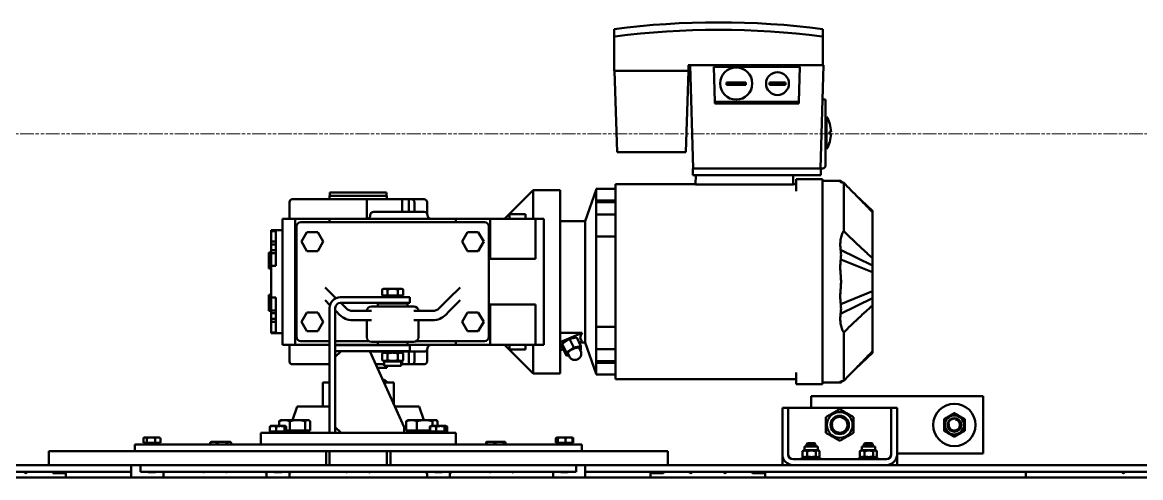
# Model space of a CAD drawing. Header units: metres. Extents: x -20317 to 2216, y -10281 to 3094.
# Drawn here: x -4273.2 to -4175.7, y -1287.7 to -1248 of the extents above; entities that cross this region are included whole.
import ezdxf

# ---------------------------------------------------------------- set-up
doc = ezdxf.new("R2010")
doc.units = ezdxf.units.M
doc.header["$MEASUREMENT"] = 0
doc.linetypes.add('AM_ISO09W050', pattern=[22.5, 12, -1.5, 3, -1.5, 3, -1.5])
doc.layers.get('0').update_dxf_attribs({"color": 30, "lineweight": 0})
doc.layers.add('SSN_PBC-AM_0', color=5, linetype='Continuous', lineweight=50)
doc.layers.add('SSN_PBC-AM_11', color=9, linetype='AM_ISO09W050', lineweight=18)

# ---------------------------------------------------------------- blocks, each defined once
blk = doc.blocks.new('PBC_3190_20-017-10022_D')
at = {"layer": 'SSN_PBC-AM_0'}
for p, q in [((1823.22, 885), (1823.22, 860)), ((2005.21, 885), (2005.21, 860)), ((1823.71, 860), (1823.21, 860)), ((1823.21, 855), (1823.21, 860)), ((1823.71, 860), (1823.72, 860)), ((1887.71, 860), (2004.71, 860)), ((1888.21, 855), (1888.21, 860)), ((1889.48, 860), (1892.15, 770)), ((1985.21, 858.5), (1910.21, 858.5)), ((1910.21, 858.5), (1911.11, 828.16)), ((1984.31, 828.16), (1985.21, 858.5)), ((2005.96, 860), (2003.29, 770)), ((2004.71, 860), (2004.86, 860)), ((2004.86, 860), (2005.96, 860)), ((1823.21, 855), (1823.71, 855)), ((1825.89, 784), (1823.41, 854.99)), ((1823.41, 854.99), (1888.21, 854.99)), ((1887.71, 855), (1823.71, 855)), ((1888.21, 854.99), (1885.73, 784)), ((1887.71, 855), (1888.21, 855)), ((1921.21, 845), (1921.21, 843)), ((1938.21, 845), (1921.21, 845)), ((1921.21, 843), (1938.21, 843)), ((1938.21, 843), (1938.21, 845)), ((1958.71, 845), (1958.71, 843)), ((1972.71, 845), (1958.71, 845)), ((1958.71, 843), (1972.71, 843)), ((1972.71, 843), (1972.71, 845)), ((2005.07, 830), (2007.46, 830)), ((2007.46, 771.66), (2007.46, 830)), ((1911.11, 828.16), (1984.31, 828.16)), ((1911.16, 826.5), (1911.11, 828.16)), ((1984.26, 826.5), (1911.16, 826.5)), ((1984.31, 828.16), (1984.26, 826.5)), ((2008.46, 815), (2007.46, 815)), ((2008.46, 787), (2008.46, 815)), ((2012.44, 802), (2011.04, 802)), ((2011.04, 800), (2012.44, 800)), ((1885.73, 784), (1825.89, 784)), ((2008.46, 787), (2007.46, 787)), ((2005.8, 770), (2007.46, 771.66)), ((1891.96, 770), (1892.15, 770)), ((1891.96, 770), (1891.96, 764)), ((2003.46, 764), (1891.96, 764)), ((2003.29, 770), (1892.15, 770)), ((1894.5, 764), (1894.22, 755.84)), ((1979.5, 764), (1979.5, 755.84)), ((2003.29, 770), (2003.46, 770)), ((2003.46, 770), (2003.46, 764)), ((2003.46, 770), (2005.8, 770)), ((1798, 724), (1807.5, 751.25)), ((1807.5, 741.79), (1807.5, 752)), ((1807.5, 752), (1824.5, 752)), ((1824.5, 755.76), (1824.5, 756.1)), ((1824.5, 756.1), (1894.22, 756.1)), ((1824.5, 750.1), (1824.5, 755.76)), ((1894.22, 755.84), (1979.5, 755.84)), ((1979.5, 756.1), (1982, 756.1)), ((1982, 760.5), (1982, 758.55)), ((1982, 760.5), (2004.9, 760.5)), ((1982, 758.55), (1982, 750.1)), ((2004.9, 758.55), (2004.9, 760.5)), ((2004.9, 759), (2021.03, 759)), ((2004.9, 750.1), (2004.9, 758.55)), ((2021.42, 757.86), (2020.74, 758.51)), ((2021.03, 759), (2022.47, 757.64)), ((2023.5, 757.06), (2023.5, 757.48)), ((2023.5, 748.94), (2023.5, 757.06)), ((1607.59, 743), (1542.5, 743)), ((1575, 746), (1625, 746)), ((1575, 743), (1575, 746)), ((1575.25, 749), (1624.75, 749)), ((1575.25, 746), (1575.25, 749)), ((1607.59, 743), (1638.37, 743)), ((1624.75, 746), (1624.75, 749)), ((1625, 743), (1625, 746)), ((1638.37, 732), (1638.37, 743)), ((1644.06, 743), (1638.37, 743)), ((1644.06, 743), (1646.7, 743)), ((1644.06, 743), (1644.06, 732)), ((1657.5, 743), (1646.7, 743)), ((1727.5, 726), (1752.5, 751)), ((1752.5, 751), (1752.5, 726)), ((1752.5, 751), (1766, 751)), ((1766, 751), (1776, 751)), ((1776, 751), (1776, 591)), ((1807.5, 741.79), (1807.5, 740.43)), ((1807.5, 741.79), (1824.5, 741.79)), ((1824.5, 735.8), (1824.5, 750.1)), ((2004.9, 735.8), (2004.9, 750.1)), ((2023.5, 734.85), (2023.5, 748.94)), ((2033.82, 746.89), (2048.5, 733)), ((1540, 740.5), (1540, 726)), ((1607.5, 726), (1607.5, 740.5)), ((1657.5, 732), (1613.5, 732)), ((1648.98, 740.5), (1648.98, 732)), ((1660, 740.5), (1660, 730.66)), ((1807.5, 740.43), (1807.5, 729.82)), ((1807.5, 740.43), (1824.5, 740.43)), ((1824.5, 720.3), (1824.5, 735.8)), ((2004.9, 720.3), (2004.9, 735.8)), ((2023.5, 720.28), (2023.5, 734.85)), ((2048.5, 731.94), (2047.12, 733.26)), ((2048.5, 733), (2048.5, 732.67)), ((2048.5, 732.67), (2048.5, 731.94)), ((2048.5, 731.84), (2048.5, 731.94)), ((2048.5, 731.3), (2048.5, 731.84)), ((1542.5, 726), (1534, 726)), ((1534, 616), (1534, 726)), ((1545, 726), (1542.5, 726)), ((1575, 726), (1545, 726)), ((1545, 616), (1545, 726)), ((1710, 723), (1550, 723)), ((1577.5, 726), (1575, 726)), ((1575, 723), (1575, 726)), ((1682.5, 726), (1577.5, 726)), ((1685, 726), (1682.5, 726)), ((1715, 726), (1685, 726)), ((1685, 723), (1685, 726)), ((1715, 691), (1715, 726)), ((1715, 726), (1754.59, 726)), ((1746, 730), (1732, 730)), ((1732, 726), (1732, 730)), ((1746, 726), (1746, 730)), ((1754.59, 726), (1762, 726)), ((1754.59, 726), (1754.59, 691)), ((1762, 616), (1762, 726)), ((1776, 724), (1798, 724)), ((1798, 724), (1798, 618)), ((1807.5, 729.82), (1807.5, 710.36)), ((1807.5, 729.82), (1824.5, 729.82)), ((2048.5, 725.43), (2048.5, 731.3)), ((2048.5, 708.79), (2048.5, 725.43)), ((1524, 715.21), (1524, 716)), ((1534, 716), (1524, 716)), ((1524, 709.66), (1524, 715.21)), ((1524, 715.21), (1528, 715.21)), ((1528, 709.5), (1528, 715.21)), ((1546, 719), (1546, 623)), ((1550.55, 706), (1555.28, 714.18)), ((1555.28, 714.18), (1564.72, 714.18)), ((1564.72, 714.18), (1569.45, 706)), ((1690.55, 706), (1695.28, 714.18)), ((1695.28, 714.18), (1704.72, 714.18)), ((1704.72, 714.18), (1709.45, 706)), ((1714, 623), (1714, 719)), ((1824.5, 621.7), (1824.5, 720.3)), ((2004.9, 621.7), (2004.9, 720.3)), ((2023.5, 715.24), (2023.5, 720.28)), ((1524, 706.02), (1524, 709.66)), ((1528, 706.02), (1524, 706.02)), ((1524, 706.02), (1524, 703.51)), ((1528, 703.51), (1524, 703.51)), ((1524, 703.51), (1524, 698.49)), ((1528, 709.5), (1528, 684.83)), ((1555.28, 697.82), (1550.55, 706)), ((1569.45, 706), (1564.72, 697.82)), ((1695.28, 697.82), (1690.55, 706)), ((1709.45, 706), (1704.72, 697.82)), ((1807.5, 631.64), (1807.5, 710.36)), ((1807.5, 710.36), (1824.5, 710.36)), ((2048.5, 696.18), (2048.5, 708.79)), ((1522, 696.5), (1522, 682.5)), ((1522, 696.5), (1524, 696.5)), ((1528, 698.49), (1524, 698.49)), ((1524, 698.49), (1524, 695.98)), ((1524, 692.34), (1524, 695.98)), ((1528, 695.98), (1524, 695.98)), ((1564.72, 697.82), (1555.28, 697.82)), ((1704.72, 697.82), (1695.28, 697.82)), ((2020.8, 698.86), (2048.5, 685.2)), ((2048.5, 691.77), (2048.5, 696.18)), ((1524, 684.83), (1524, 692.34)), ((1524, 684.83), (1524, 657.17)), ((1528, 684.83), (1524, 684.83)), ((1746, 691), (1715, 691)), ((1746, 691), (1754.59, 691)), ((2020.9, 690.49), (2048.5, 679.34)), ((2048.5, 685.2), (2048.5, 691.77)), ((2048.5, 685.2), (2048.5, 679.34)), ((1522, 682.5), (1524, 682.5)), ((2048.5, 673.94), (2048.5, 679.34)), ((2048.5, 673.94), (2048.5, 668.06)), ((1571.08, 666.11), (1580.5, 656.69)), ((1622, 664.9), (1620.76, 664.19)), ((1620.76, 659.1), (1620.76, 664.19)), ((1623.07, 664.9), (1622, 664.9)), ((1630, 664.9), (1623.07, 664.9)), ((1625.38, 659.1), (1625.38, 664.19)), ((1636.93, 664.9), (1630, 664.9)), ((1634.62, 659.1), (1634.62, 664.19)), ((1638, 664.9), (1636.93, 664.9)), ((1638, 664.9), (1639.24, 664.19)), ((1639.24, 659.1), (1639.24, 664.19)), ((1679.09, 656.28), (1688.92, 666.11)), ((2048.5, 662.66), (2048.5, 668.06)), ((1522, 659.5), (1522, 645.5)), ((1522, 659.5), (1524, 659.5)), ((1524, 649.66), (1524, 657.17)), ((1524, 657.17), (1528, 657.17)), ((1528, 657.17), (1528, 632.5)), ((1575.31, 650.57), (1571.08, 654.79)), ((1640, 657.5), (1584.3, 657.5)), ((1625.38, 659.1), (1620.76, 659.1)), ((1622, 658.5), (1638, 658.5)), ((1622, 657.5), (1622, 658.5)), ((1622.68, 659.1), (1622.68, 658.5)), ((1634.62, 659.1), (1625.38, 659.1)), ((1639.24, 659.1), (1634.62, 659.1)), ((1637.32, 659.1), (1637.32, 658.5)), ((1638, 657.5), (1638, 658.5)), ((1640, 657.5), (1645, 657.5)), ((1645, 652.5), (1645, 657.5)), ((1670.66, 647.84), (1679.09, 656.28)), ((1688.92, 654.79), (1679.09, 644.96)), ((2020.8, 643.14), (2048.5, 656.8)), ((2020.9, 651.51), (2048.5, 662.66)), ((2048.5, 662.66), (2048.5, 656.8)), ((2048.5, 650.23), (2048.5, 656.8)), ((1522, 645.5), (1524, 645.5)), ((1524, 646.02), (1524, 649.66)), ((1528, 646.02), (1524, 646.02)), ((1524, 646.02), (1524, 643.51)), ((1550.55, 636), (1555.28, 644.18)), ((1555.28, 644.18), (1564.72, 644.18)), ((1564.72, 644.18), (1569.45, 636)), ((1575, 648.2), (1575, 539)), ((1580, 539), (1580, 648.2)), ((1580.91, 644.96), (1580, 645.87)), ((1583.69, 642.19), (1580.91, 644.96)), ((1640, 652.5), (1584.3, 652.5)), ((1584.69, 652.5), (1589.34, 647.84)), ((1595, 645.5), (1611.57, 645.5)), ((1611.5, 649.5), (1648.5, 649.5)), ((1643, 652), (1617, 652)), ((1617, 652), (1617, 649.5)), ((1625, 652.5), (1625, 652)), ((1625.9, 652.5), (1625.9, 652)), ((1634.1, 652), (1634.1, 652.5)), ((1635, 652.5), (1635, 652)), ((1645, 652.5), (1640, 652.5)), ((1643, 652), (1643, 649.5)), ((1648.43, 645.5), (1665, 645.5)), ((1679.09, 644.96), (1676.31, 642.19)), ((1690.55, 636), (1695.28, 644.18)), ((1695.28, 644.18), (1704.72, 644.18)), ((1704.72, 644.18), (1709.45, 636)), ((1715, 651), (1746, 651)), ((1715, 616), (1715, 651)), ((1754.59, 651), (1746, 651)), ((1754.59, 651), (1754.59, 616)), ((2048.5, 645.82), (2048.5, 650.23)), ((2048.5, 633.21), (2048.5, 645.82)), ((1528, 643.51), (1524, 643.51)), ((1524, 643.51), (1524, 638.49)), ((1528, 638.49), (1524, 638.49)), ((1524, 638.49), (1524, 635.98)), ((1524, 632.34), (1524, 635.98)), ((1528, 635.98), (1524, 635.98)), ((1555.28, 627.82), (1550.55, 636)), ((1569.45, 636), (1564.72, 627.82)), ((1611.57, 637.5), (1595, 637.5)), ((1607.5, 637.5), (1607.5, 622.5)), ((1665, 637.5), (1648.43, 637.5)), ((1652.5, 637.5), (1652.5, 622.5)), ((1695.28, 627.82), (1690.55, 636)), ((1709.45, 636), (1704.72, 627.82)), ((1524, 626.79), (1524, 632.34)), ((1524, 626), (1524, 626.79)), ((1528, 626.79), (1524, 626.79)), ((1534, 626), (1524, 626)), ((1528, 626.79), (1528, 632.5)), ((1564.72, 627.82), (1555.28, 627.82)), ((1704.72, 627.82), (1695.28, 627.82)), ((1795.39, 626.33), (1776, 626.33)), ((1795.39, 626.33), (1776, 618.18)), ((1807.5, 631.64), (1807.5, 612.18)), ((1807.5, 631.64), (1824.5, 631.64)), ((2023.5, 621.72), (2023.5, 626.76)), ((2048.5, 616.57), (2048.5, 633.21)), ((1534, 616), (1542.5, 616)), ((1540, 601.5), (1540, 616)), ((1542.5, 616), (1545, 616)), ((1545, 616), (1575, 616)), ((1550, 619), (1575, 619)), ((1580, 619), (1609.56, 619)), ((1580, 616), (1617, 616)), ((1580, 615.5), (1580, 610.5)), ((1640, 615.5), (1580, 615.5)), ((1607.5, 615.5), (1607.5, 616)), ((1648.5, 618.5), (1611.5, 618.5)), ((1617, 618.5), (1617, 616)), ((1617, 616), (1643, 616)), ((1625, 616), (1625, 615.5)), ((1625.9, 616), (1625.9, 615.5)), ((1634.1, 615.5), (1634.1, 616)), ((1635, 616), (1635, 615.5)), ((1640, 615.5), (1645, 615.5)), ((1643, 618.5), (1643, 616)), ((1643, 616), (1682.5, 616)), ((1645, 610.5), (1645, 615.5)), ((1650.44, 619), (1710, 619)), ((1682.5, 616), (1685, 616)), ((1685, 616), (1685, 619)), ((1685, 616), (1715, 616)), ((1754.59, 616), (1715, 616)), ((1727.5, 616), (1752.5, 591)), ((1732, 612), (1732, 616)), ((1746, 612), (1746, 616)), ((1752.5, 616), (1752.5, 591)), ((1762, 616), (1754.59, 616)), ((1784.19, 621.18), (1777.82, 616.95)), ((1777.82, 616.95), (1777.82, 613.86)), ((1781.54, 609.38), (1777.82, 616.95)), ((1790.57, 622.31), (1784.19, 621.18)), ((1787.92, 613.61), (1784.19, 621.18)), ((1794.29, 614.74), (1787.92, 613.61)), ((1794.29, 614.74), (1790.57, 622.31)), ((1795.39, 619.25), (1792.64, 618.09)), ((1792.68, 618), (1798, 618)), ((1794.29, 611.64), (1794.29, 614.74)), ((1798, 618), (1807.5, 590.75)), ((1824.5, 606.2), (1824.5, 621.7)), ((2004.9, 606.2), (2004.9, 621.7)), ((2023.5, 607.15), (2023.5, 621.72)), ((2048.5, 610.7), (2048.5, 616.57)), ((1580, 610.5), (1640, 610.5)), ((1580, 605.5), (1585, 610.5)), ((1610, 610.5), (1640, 544)), ((1613.5, 610), (1622, 610)), ((1622.68, 609.5), (1620.76, 608.39)), ((1620.76, 608.39), (1620.76, 602.57)), ((1622, 610.5), (1622, 609.5)), ((1638, 609.5), (1622, 609.5)), ((1625.38, 608.39), (1625.38, 602.57)), ((1634.62, 608.39), (1634.62, 602.57)), ((1637.32, 609.5), (1639.24, 608.39)), ((1638, 610.5), (1638, 609.5)), ((1638, 610), (1657.5, 610)), ((1638.37, 608.89), (1638.37, 610)), ((1639.24, 608.39), (1639.24, 602.57)), ((1645, 610.5), (1640, 610.5)), ((1644.06, 610), (1644.06, 599)), ((1648.98, 610), (1648.98, 601.5)), ((1660, 601.5), (1660, 611.34)), ((1732, 612), (1746, 612)), ((1778.63, 612.21), (1776, 611.1)), ((1781.54, 606.29), (1777.82, 613.86)), ((1787.92, 613.61), (1781.54, 609.38)), ((1781.54, 609.38), (1781.54, 606.29)), ((1781.54, 606.29), (1783.68, 606.67)), ((1782.98, 608.09), (1784.22, 605.56)), ((1792.85, 612.94), (1794.09, 610.42)), ((1793.69, 611.24), (1794.29, 611.64)), ((1807.5, 612.18), (1807.5, 601.57)), ((1824.5, 612.18), (1807.5, 612.18)), ((1824.5, 591.9), (1824.5, 606.2)), ((2004.9, 591.9), (2004.9, 606.2)), ((2023.5, 593.06), (2023.5, 607.15)), ((2048.5, 609), (2033.82, 595.11)), ((2048.5, 610.06), (2047.12, 608.74)), ((2048.5, 610.16), (2048.5, 610.7)), ((2048.5, 610.06), (2048.5, 610.16)), ((2048.5, 610.06), (2048.5, 609.33)), ((2048.5, 609.33), (2048.5, 609)), ((1542.5, 599), (1575, 599)), ((1622.68, 599), (1615.19, 599)), ((1616.54, 596), (1625, 596)), ((1617.5, 593.88), (1617.5, 596)), ((1622.68, 601.46), (1620.76, 602.57)), ((1637.32, 601.46), (1622.68, 601.46)), ((1622.68, 601.46), (1622.68, 597.6)), ((1637.32, 597.6), (1622.68, 597.6)), ((1625, 596), (1625, 597.6)), ((1637.32, 601.46), (1639.24, 602.57)), ((1637.32, 601.46), (1637.32, 597.6)), ((1638.37, 599), (1637.32, 599)), ((1638.37, 599), (1638.37, 602.07)), ((1638.37, 599), (1644.06, 599)), ((1646.7, 599), (1644.06, 599)), ((1646.7, 599), (1657.5, 599)), ((1807.5, 601.57), (1807.5, 600.21)), ((1807.5, 601.57), (1824.5, 601.57)), ((1807.5, 590), (1807.5, 600.21)), ((1807.5, 600.21), (1824.5, 600.21)), ((1621.28, 585.5), (1623, 585.5)), ((1623, 585.5), (1625, 583.5)), ((1752.5, 591), (1766, 591)), ((1766, 591), (1776, 591)), ((1807.5, 590), (1824.5, 590)), ((1824.5, 586.24), (1824.5, 591.9)), ((1824.5, 585.9), (1824.5, 586.24)), ((1824.5, 585.9), (1982, 585.9)), ((1982, 591.9), (1982, 583.45)), ((2004.9, 583.45), (2004.9, 591.9)), ((2023.5, 584.94), (2023.5, 593.06)), ((1569, 583), (1575, 583)), ((1569, 583), (1569, 575.6)), ((1569, 572.43), (1569, 575.57)), ((1569, 575.57), (1569, 575.57)), ((1625, 583.5), (1622.18, 583.5)), ((1622.41, 583), (1631, 583)), ((1625, 583), (1625, 583.5)), ((1631, 583), (1631, 563.95)), ((1982, 583.45), (1982, 581.5)), ((1982, 581.5), (2004.9, 581.5)), ((2004.9, 581.5), (2004.9, 583.45)), ((2004.9, 583), (2021.03, 583)), ((2021.42, 584.14), (2020.74, 583.49)), ((2022.47, 584.36), (2021.03, 583)), ((2023.5, 584.52), (2023.5, 584.94)), ((1569, 572.43), (1569, 572.43)), ((1569, 572.4), (1569, 562)), ((1995, 561), (1995, 571)), ((1995, 571), (2145, 571)), ((2145, 571), (2145, 521)), ((1546.86, 562), (1542.65, 550.3)), ((1575, 562), (1546.86, 562)), ((1653.14, 562), (1631.88, 562)), ((1653.14, 562), (1657.35, 550.3)), ((1970, 538.5), (1970, 561)), ((1975, 561), (1970, 561)), ((1975, 561), (1975, 538.5)), ((1975, 561), (2065, 561)), ((2070, 561), (2065, 561)), ((2065, 538.5), (2065, 561)), ((2070, 561), (2070, 538.5)), ((1530.95, 545.1), (1530.95, 549.23)), ((1532.5, 550.3), (1531.88, 549.94)), ((1535.58, 550.3), (1532.5, 550.3)), ((1546.99, 550.3), (1535.58, 550.3)), ((1540.22, 541.1), (1540.22, 549.23)), ((1555.91, 550.3), (1546.99, 550.3)), ((1553.77, 541.1), (1553.77, 549.23)), ((1556.5, 550.3), (1555.91, 550.3)), ((1556.5, 550.3), (1557.12, 549.94)), ((1558.05, 541.1), (1558.05, 549.23)), ((1641.94, 541.1), (1641.94, 549.23)), ((1643.5, 550.3), (1642.87, 549.94)), ((1646.56, 550.3), (1643.5, 550.3)), ((1657.97, 550.3), (1646.56, 550.3)), ((1651.19, 541.1), (1651.19, 549.23)), ((1666.9, 550.3), (1657.97, 550.3)), ((1664.75, 545.1), (1664.75, 549.23)), ((1667.5, 550.3), (1666.9, 550.3)), ((1667.5, 550.3), (1668.13, 549.94)), ((1668.2, 550.3), (1667.5, 550.3)), ((1668.2, 550.3), (1668.32, 550.23)), ((1669.06, 545.1), (1669.06, 549.23)), ((1515, 539), (1517.5, 539)), ((1515, 539), (1515, 529)), ((1682.5, 539), (1517.5, 539)), ((1522.88, 540.4), (1522.88, 544.52)), ((1528.51, 540.4), (1522.88, 540.4)), ((1523.5, 545.1), (1523.37, 545.02)), ((1525.7, 545.1), (1523.5, 545.1)), ((1523.5, 539.8), (1536.5, 539.8)), ((1523.5, 539), (1523.5, 539.8)), ((1524.18, 540.4), (1524.18, 539.8)), ((1532.07, 545.1), (1525.7, 545.1)), ((1528.51, 540.4), (1528.51, 544.52)), ((1535.62, 540.4), (1528.51, 540.4)), ((1536.37, 545.1), (1532.07, 545.1)), ((1535.62, 540.4), (1535.62, 544.52)), ((1537.12, 540.4), (1535.62, 540.4)), ((1535.82, 540.4), (1535.82, 539.8)), ((1535.82, 540.3), (1556.5, 540.3)), ((1536.5, 545.1), (1536.37, 545.1)), ((1536.5, 545.1), (1536.63, 545.02)), ((1536.5, 539), (1536.5, 539.8)), ((1537.12, 540.4), (1537.12, 544.52)), ((1540.22, 541.1), (1537.12, 541.1)), ((1553.77, 541.1), (1540.22, 541.1)), ((1558.05, 541.1), (1553.77, 541.1)), ((1555.74, 541.1), (1555.74, 540.3)), ((1556.5, 539), (1556.5, 540.3)), ((1585, 539), (1580, 544)), ((1640, 544), (1640, 539)), ((1651.19, 541.1), (1641.94, 541.1)), ((1643.5, 540.3), (1664.18, 540.3)), ((1643.5, 539), (1643.5, 540.3)), ((1644.26, 541.1), (1644.26, 540.3)), ((1662.49, 541.1), (1651.19, 541.1)), ((1662.49, 540.4), (1662.49, 544.52)), ((1662.75, 540.4), (1662.49, 540.4)), ((1663.27, 544.97), (1662.54, 544.55)), ((1662.75, 540.4), (1662.75, 544.52)), ((1668.07, 540.4), (1662.75, 540.4)), ((1663.5, 545.1), (1663.27, 544.97)), ((1665.41, 545.1), (1663.5, 545.1)), ((1663.5, 539.8), (1676.5, 539.8)), ((1663.5, 539), (1663.5, 539.8)), ((1664.18, 540.4), (1664.18, 539.8)), ((1671.7, 545.1), (1665.41, 545.1)), ((1668.07, 540.4), (1668.07, 544.52)), ((1675.32, 540.4), (1668.07, 540.4)), ((1676.28, 545.1), (1671.7, 545.1)), ((1675.32, 540.4), (1675.32, 544.52)), ((1677.25, 540.4), (1675.32, 540.4)), ((1675.82, 540.4), (1675.82, 539.8)), ((1676.5, 545.1), (1676.28, 545.1)), ((1676.5, 545.1), (1676.73, 544.97)), ((1676.5, 539), (1676.5, 539.8)), ((1676.73, 544.97), (1677.46, 544.55)), ((1677.25, 540.4), (1677.25, 544.52)), ((1677.51, 540.4), (1677.25, 540.4)), ((1677.51, 540.4), (1677.51, 544.52)), ((1682.5, 539), (1685, 539)), ((1685, 529), (1685, 539)), ((1970, 538.5), (1970, 520.3)), ((1975, 538.5), (1975, 520.3)), ((2065, 538.5), (2065, 520.3)), ((2070, 520.3), (2070, 538.5)), ((1405, 529), (1405, 523)), ((1405, 529), (1410, 529)), ((1790, 529), (1410, 529)), ((1412.56, 530.4), (1412.56, 534.52)), ((1415.45, 530.4), (1412.56, 530.4)), ((1413.5, 535.1), (1412.96, 534.79)), ((1414, 535.1), (1413.5, 535.1)), ((1413.5, 529.8), (1426.5, 529.8)), ((1413.5, 529), (1413.5, 529.8)), ((1419.17, 535.1), (1414, 535.1)), ((1414.18, 530.4), (1414.18, 529.8)), ((1415.45, 530.4), (1415.45, 534.52)), ((1422.89, 530.4), (1415.45, 530.4)), ((1425.17, 535.1), (1419.17, 535.1)), ((1422.89, 530.4), (1422.89, 534.52)), ((1427.44, 530.4), (1422.89, 530.4)), ((1426.5, 535.1), (1425.17, 535.1)), ((1425.82, 530.4), (1425.82, 529.8)), ((1426.5, 535.1), (1427.04, 534.79)), ((1426.5, 529), (1426.5, 529.8)), ((1427.44, 530.4), (1427.44, 534.52)), ((1470.87, 529), (1470.87, 530.69)), ((1472, 531.4), (1471.42, 531.07)), ((1473.77, 531.4), (1472, 531.4)), ((1481.23, 531.4), (1473.77, 531.4)), ((1476.67, 529), (1476.67, 530.69)), ((1487.46, 531.4), (1481.23, 531.4)), ((1485.8, 529), (1485.8, 530.69)), ((1488, 531.4), (1487.46, 531.4)), ((1488, 531.4), (1488.58, 531.07)), ((1489.13, 529), (1489.13, 530.69)), ((1682.5, 529), (1517.5, 529)), ((1711.55, 529), (1711.55, 530.69)), ((1712, 531.4), (1711.95, 531.37)), ((1715.28, 531.4), (1712, 531.4)), ((1723.23, 531.4), (1715.28, 531.4)), ((1719.01, 529), (1719.01, 530.69)), ((1727.95, 531.4), (1723.23, 531.4)), ((1727.46, 529), (1727.46, 530.69)), ((1728, 531.4), (1727.95, 531.4)), ((1728, 531.4), (1728.05, 531.37)), ((1728.45, 529), (1728.45, 530.69)), ((1773.46, 535.08), (1772.49, 534.52)), ((1772.49, 530.4), (1772.49, 534.52)), ((1773.11, 530.4), (1772.49, 530.4)), ((1773.11, 530.4), (1773.11, 534.52)), ((1773.97, 530.4), (1773.11, 530.4)), ((1773.5, 535.1), (1773.46, 535.08)), ((1773.54, 535.1), (1773.5, 535.1)), ((1773.5, 529.8), (1786.5, 529.8)), ((1773.5, 529), (1773.5, 529.8)), ((1777.42, 535.1), (1773.54, 535.1)), ((1773.97, 530.4), (1773.97, 534.52)), ((1780.86, 530.4), (1773.97, 530.4)), ((1774.18, 530.4), (1774.18, 529.8)), ((1783.88, 535.1), (1777.42, 535.1)), ((1780.86, 530.4), (1780.86, 534.52)), ((1786.89, 530.4), (1780.86, 530.4)), ((1786.5, 535.1), (1783.88, 535.1)), ((1785.82, 530.4), (1785.82, 529.8)), ((1786.5, 535.1), (1786.54, 535.08)), ((1786.5, 529), (1786.5, 529.8)), ((1786.54, 535.08), (1787.51, 534.52)), ((1786.89, 530.4), (1786.89, 534.52)), ((1787.51, 530.4), (1786.89, 530.4)), ((1787.51, 530.4), (1787.51, 534.52)), ((1790, 529), (1795, 529)), ((1795, 523), (1795, 529)), ((1989.18, 527.1), (2000.82, 527.1)), ((1989.18, 524.04), (1989.18, 527.1)), ((1991.77, 530), (1991, 529.23)), ((1999, 529.23), (1991, 529.23)), ((1991, 527.1), (1991, 529.23)), ((1991.74, 529.98), (1991.74, 527.1)), ((1991.77, 530), (1998.23, 530)), ((1998.23, 530), (1999, 529.23)), ((1998.26, 527.1), (1998.26, 529.98)), ((1999, 527.1), (1999, 529.23)), ((2000.82, 524.04), (2000.82, 527.1)), ((2039.18, 527.1), (2050.82, 527.1)), ((2039.18, 524.04), (2039.18, 527.1)), ((2041.77, 530), (2041, 529.23)), ((2049, 529.23), (2041, 529.23)), ((2041, 527.1), (2041, 529.23)), ((2041.74, 529.98), (2041.74, 527.1)), ((2041.77, 530), (2048.23, 530)), ((2048.23, 530), (2049, 529.23)), ((2048.26, 527.1), (2048.26, 529.98)), ((2049, 527.1), (2049, 529.23)), ((2050.82, 524.04), (2050.82, 527.1)), ((1330, 523), (1335, 523)), ((1330, 523), (1330, 511)), ((1562, 523), (1335, 523)), ((1405, 523.1), (1359.58, 523.1)), ((1359.58, 523), (1359.58, 523.1)), ((1790, 523), (1410, 523)), ((1572, 511), (1572, 523)), ((1575, 511), (1575, 523)), ((1625, 511), (1625, 523)), ((1628, 523), (1628, 511)), ((1865, 523), (1638, 523)), ((1865, 523), (1870, 523)), ((1870, 511), (1870, 523)), ((1970, 511), (1970, 520.3)), ((2003, 517.6), (1987, 517.6)), ((1987, 517.6), (1987, 516)), ((1987.5, 518.58), (1987.5, 523.06)), ((1989.18, 524.04), (1987.7, 523.18)), ((1989.18, 517.6), (1987.7, 518.46)), ((1989.18, 524.04), (2000.82, 524.04)), ((1991.58, 518.58), (1991.58, 523.06)), ((1999.08, 518.58), (1999.08, 523.06)), ((2000.82, 524.04), (2002.3, 523.18)), ((2000.82, 517.6), (2002.3, 518.46)), ((2002.5, 518.58), (2002.5, 523.06)), ((2003, 517.6), (2003, 516)), ((2053, 517.6), (2037, 517.6)), ((2037, 517.6), (2037, 516)), ((2037.5, 518.58), (2037.5, 523.06)), ((2039.18, 524.04), (2037.7, 523.18)), ((2039.18, 517.6), (2037.7, 518.46)), ((2039.18, 524.04), (2050.82, 524.04)), ((2041.58, 518.58), (2041.58, 523.06)), ((2049.08, 518.58), (2049.08, 523.06)), ((2050.82, 524.04), (2052.3, 523.18)), ((2050.82, 517.6), (2052.3, 518.46)), ((2052.5, 518.58), (2052.5, 523.06)), ((2053, 517.6), (2053, 516)), ((2145, 521), (2070, 521)), ((2070, 520.3), (2070, 511)), ((38, 511), (1397, 511)), ((1397, 511), (1402, 511)), ((1402, 511), (1410, 511)), ((1402, 505), (1402, 511)), ((1410, 511), (1790, 511)), ((1410, 511), (1410, 505)), ((1790, 511), (1798, 511)), ((1790, 511), (1790, 505)), ((1798, 511), (1803, 511)), ((1798, 511), (1798, 505)), ((3162, 511), (1803, 511)), ((2060.7, 516), (1979.3, 516)), ((38, 505), (1397, 505)), ((3122, 500), (78, 500)), ((1333.5, 504.5), (1333.5, 505)), ((1335.7, 504), (1334, 504)), ((1335.7, 504), (1345, 504)), ((1340, 505), (1340, 504.5)), ((1340, 504.5), (1340, 504)), ((1345, 505), (1345, 504.5)), ((1345, 504.5), (1345, 504)), ((1345, 504), (1345, 500)), ((1402, 505), (1397, 505)), ((1402, 500), (1402, 505)), ((1410, 505), (1790, 505)), ((1416.77, 504.8), (1416.57, 505)), ((1416.74, 505), (1416.74, 504.82)), ((1423.23, 504.8), (1416.77, 504.8)), ((1423.23, 504.8), (1423.43, 505)), ((1423.26, 504.82), (1423.26, 505)), ((1430, 500), (1430, 505)), ((1485, 504.5), (1485, 505)), ((1485, 505), (1485, 504.5)), ((1520, 500), (1520, 503)), ((1526.77, 504.8), (1526.57, 505)), ((1526.74, 505), (1526.74, 504.82)), ((1533.23, 504.8), (1526.77, 504.8)), ((1533.23, 504.8), (1533.43, 505)), ((1533.26, 504.82), (1533.26, 505)), ((1540, 503), (1540, 500)), ((1660, 500), (1660, 503)), ((1666.77, 504.8), (1666.57, 505)), ((1666.74, 505), (1666.74, 504.82)), ((1673.23, 504.8), (1666.77, 504.8)), ((1673.23, 504.8), (1673.43, 505)), ((1673.26, 504.82), (1673.26, 505)), ((1680, 503), (1680, 500)), ((1715, 505), (1715, 504.5)), ((1715, 505), (1715, 504.5)), ((1770, 505), (1770, 500)), ((1776.77, 504.8), (1776.57, 505)), ((1776.74, 505), (1776.74, 504.82)), ((1783.23, 504.8), (1776.77, 504.8)), ((1783.23, 504.8), (1783.43, 505)), ((1783.26, 504.82), (1783.26, 505)), ((1803, 505), (1798, 505)), ((1798, 500), (1798, 505)), ((1803, 505), (3162, 505)), ((1855, 504.5), (1855, 505)), ((1855, 504), (1855, 504.5)), ((1855, 504), (1864.3, 504)), ((1855, 500), (1855, 504)), ((1860, 504.5), (1860, 505)), ((1860, 504), (1860, 504.5)), ((1866, 504), (1864.3, 504)), ((1866.5, 505), (1866.5, 504.5)), ((1943.5, 504.5), (1943.5, 505)), ((1945.7, 504), (1944, 504)), ((1945.7, 504), (1955, 504)), ((1950, 505), (1950, 504.5)), ((1950, 504.5), (1950, 504)), ((1955, 505), (1955, 504.5)), ((1955, 504.5), (1955, 504)), ((1955, 504), (1955, 500)), ((2182.5, 500), (2182.5, 505))]:
    blk.add_line(p, q, dxfattribs=at)
for centre, radius in [((1929.71, 844), 14), ((1965.71, 844), 10), ((2020, 546), 11.25), ((2120, 546), 18.5), ((2020, 546), 8), ((2020, 546), 8), ((2020, 546), 7), ((2120, 546), 8.3), ((2120, 546), 6), ((2120, 546), 6), ((2120, 546), 5.5)]:
    blk.add_circle(centre, radius, dxfattribs=at)
for centre, radius, start, end in [((1914.21, 190.94), 706.49, 82.59985, 97.40015), ((1914.21, 190.94), 700, 82.57209, 97.42791), ((1985.96, 801), 26.5, 2.16262, 31.89079), ((1985.96, 801), 26.5, 328.10921, 357.83738), ((1985.96, 801), 25.1, 357.71668, 2.28332), ((1542.5, 740.5), 2.5, 90, 180), ((1657.5, 740.5), 2.5, 0, 90), ((1613.5, 729), 3, 90, 180), ((1657.5, 729), 3, 0, 90), ((1550, 719), 4, 90, 180), ((1607.5, 729), 3, 270.03695, 0), ((1663.5, 729), 3, 180, 270), ((1710, 719), 4, 0, 90), ((1584.3, 648.2), 9.3, 90, 180), ((1584.3, 648.2), 4.3, 90, 180), ((1595, 653.5), 8, 225, 270), ((1611.5, 645.5), 4, 90, 180), ((1648.5, 645.5), 4, 0, 90), ((1665, 653.5), 8, 270, 315), ((1595, 653.5), 16, 225, 270), ((1665, 653.5), 16, 270, 315), ((1550, 623), 4, 180, 270), ((1611.5, 622.5), 4, 180, 270), ((1607.5, 613), 3, 56.44269, 89.96305), ((1648.5, 622.5), 4, 270, 0), ((1663.5, 613), 3, 90, 180), ((1710, 623), 4, 270, 0), ((1613.5, 613), 3, 236.44269, 270), ((1657.5, 613), 3, 270, 0), ((1542.5, 601.5), 2.5, 180, 270), ((1657.5, 601.5), 2.5, 270, 0), ((1621.5, 589.5), 4, 266.78039, 270), ((2020, 546), 6.79, 170, 80), ((2120, 546), 4.95, 170, 80), ((1979.3, 520.3), 9.3, 180, 270), ((1979.3, 520.3), 4.3, 180, 270), ((2060.7, 520.3), 9.3, 270, 0), ((2060.7, 520.3), 4.3, 270, 0), ((1310, 505), 1, 180, 0), ((1334, 504.5), 0.5, 180, 270), ((1465, 505), 0.5, 180, 0), ((1485, 505), 0.5, 180, 0), ((1518, 503), 2, 0, 90), ((1542, 503), 2, 90, 180), ((1590, 505), 0.5, 180, 0), ((1610, 505), 0.5, 180, 0), ((1658, 503), 2, 0, 90), ((1682, 503), 2, 90, 180), ((1715, 505), 0.5, 180, 0), ((1735, 505), 0.5, 180, 0), ((1866, 504.5), 0.5, 270, 0), ((1890, 505), 1, 180, 0), ((1920, 505), 1, 180, 0), ((1944, 504.5), 0.5, 180, 270), ((2267.5, 505), 1, 180, 0)]:
    blk.add_arc(centre, radius, start, end, dxfattribs=at)
for centre, major_axis, ratio, start_param, end_param in [((2033.69, 696.79), (-5.77, 21.76), 0.545079, 1.07013, 1.166678), ((2033.69, 696.77), (-5.78, 21.77), 0.544872, 1.165931, 1.331979), ((1910.2, 671), (-116.37, -50.15), 0.147289, 6.044364, 6.395217), ((1787.92, 610.51), (4.94, 2.43), 0.348382, 0, 3.141593)]:
    blk.add_ellipse(centre, major_axis=major_axis, ratio=ratio, start_param=start_param, end_param=end_param, dxfattribs=at)
for points, knots in [([(1823.22, 885), (1823.22, 885), (1823.22, 885.12), (1823.22, 885.65), (1823.22, 886.05), (1823.22, 887), (1823.22, 887.63), (1823.22, 889.14), (1823.22, 890.01), (1823.22, 891.1), (1823.22, 891.32), (1823.22, 891.55)], [5.94783, 5.94783, 5.94783, 5.94783, 6.317081, 6.317081, 6.686331, 6.686331, 7.057192, 7.057192, 7.428053, 7.428053, 7.517805, 7.517805, 7.517805, 7.517805]), ([(2005.21, 891.55), (2005.21, 891.32), (2005.21, 891.1), (2005.21, 890.01), (2005.21, 889.14), (2005.21, 887.63), (2005.21, 887), (2005.21, 886.05), (2005.21, 885.65), (2005.21, 885.12), (2005.21, 885), (2005.21, 885)], [4.377855, 4.377855, 4.377855, 4.377855, 4.467607, 4.467607, 4.838468, 4.838468, 5.209329, 5.209329, 5.57858, 5.57858, 5.94783, 5.94783, 5.94783, 5.94783]), ([(1823.22, 885), (1823.22, 885), (1823.23, 885), (1823.28, 885.01), (1823.32, 885.01), (1823.41, 885.02), (1823.47, 885.03), (1823.59, 885.05), (1823.66, 885.06), (1823.72, 885.07)], [-0.30262594, -0.30262594, -0.30262594, -0.30262594, -0.2837998, -0.2837998, -0.26497366, -0.26497366, -0.2459708, -0.2459708, -0.22696793, -0.22696793, -0.22696793, -0.22696793]), ([(2004.71, 885.07), (2004.77, 885.06), (2004.84, 885.05), (2004.96, 885.03), (2005.02, 885.02), (2005.11, 885.01), (2005.15, 885.01), (2005.2, 885), (2005.21, 885), (2005.21, 885)], [0.07565495, 0.07565495, 0.07565495, 0.07565495, 0.09465782, 0.09465782, 0.11366068, 0.11366068, 0.13248682, 0.13248682, 0.15131295, 0.15131295, 0.15131295, 0.15131295]), ([(2020.74, 758.98), (2020.65, 758.97), (2020.5, 758.96), (2020.5, 758.92), (2020.5, 758.92), (2020.5, 758.92)], [-0.5308675, -0.5308675, -0.5308675, -0.5308675, -0.2647094, -0.2647094, -0.2646819, -0.2646819, -0.2646819, -0.2646819]), ([(2020.5, 758.31), (2020.5, 758.25), (2020.58, 758.16), (2021.26, 757.86), (2022.19, 757.66), (2023.5, 757.48)], [-1.176258, -1.176258, -1.176258, -1.176258, -0.779951, -0.779951, -0.000005, -0.000005, -0.000005, -0.000005]), ([(2020.74, 758.84), (2020.81, 758.82), (2021.02, 758.78), (2021.02, 758.62), (2020.81, 758.54), (2020.74, 758.51)], [-0.3673436, -0.3673436, -0.3673436, -0.3673436, -0.1840265, -0.1840265, -0.000007, -0.000007, -0.000007, -0.000007]), ([(2048.5, 731.84), (2048.46, 731.88), (2048.38, 731.96), (2048.21, 732.14), (2048.14, 732.22), (2047.91, 732.45), (2047.75, 732.61), (2047.27, 733.11), (2046.94, 733.44), (2045.88, 734.53), (2045.15, 735.28), (2041.72, 738.8), (2038.86, 741.73), (2032.1, 748.66), (2027.56, 753.32), (2023.5, 757.48)], [0.000013, 0.000013, 0.000013, 0.000013, 0.018184, 0.018184, 0.031652, 0.031652, 0.059666, 0.059666, 0.119788, 0.119788, 0.253025, 0.253025, 0.748071, 0.748071, 1.526973, 1.526973, 1.526973, 1.526973]), ([(1607.5, 740.5), (1607.5, 740.69), (1607.5, 740.87), (1607.5, 741.24), (1607.5, 741.42), (1607.5, 741.88), (1607.5, 742.14), (1607.51, 742.58), (1607.52, 742.74), (1607.55, 742.95), (1607.56, 743), (1607.59, 743)], [-1.5943071, -1.5943071, -1.5943071, -1.5943071, -1.5381502, -1.5381502, -1.4819531, -1.4819531, -1.3844685, -1.3844685, -1.2854857, -1.2854857, -1.1976885, -1.1976885, -1.1976885, -1.1976885]), ([(1646.7, 743), (1646.72, 743), (1646.74, 743), (1647.06, 742.99), (1647.35, 742.92), (1647.9, 742.66), (1648.14, 742.48), (1648.55, 742.02), (1648.71, 741.74), (1648.92, 741.14), (1648.98, 740.82), (1648.98, 740.5)], [-0.3967911, -0.3967911, -0.3967911, -0.3967911, -0.3916876, -0.3916876, -0.2922347, -0.2922347, -0.194336, -0.194336, -0.0970677, -0.0970677, 0, 0, 0, 0]), ([(2023.5, 715.24), (2022.8, 714.24), (2022.25, 713.12), (2021.33, 710.59), (2020.99, 709.11), (2020.63, 706.6), (2020.55, 705.54), (2020.52, 704.48)], [-1.691791, -1.691791, -1.691791, -1.691791, -1.324733, -1.324733, -0.879393, -0.879393, -0.562135, -0.562135, -0.562135, -0.562135]), ([(2023.5, 715.24), (2027.42, 711.4), (2031.65, 707.28), (2038.22, 701.05), (2040.96, 698.5), (2044.51, 695.28), (2045.41, 694.48), (2046.71, 693.33), (2047.1, 692.99), (2047.66, 692.5), (2047.84, 692.35), (2048.09, 692.12), (2048.18, 692.05), (2048.37, 691.88), (2048.46, 691.81), (2048.5, 691.77)], [0.000006, 0.000006, 0.000006, 0.000006, 1.961161, 1.961161, 3.224292, 3.224292, 3.653541, 3.653541, 3.835537, 3.835537, 3.917453, 3.917453, 3.956166, 3.956166, 4.008175, 4.008175, 4.008175, 4.008175]), ([(2020.8, 698.86), (2020.88, 698.28), (2021.1, 696.6), (2021.15, 692.47), (2020.97, 691.02), (2020.9, 690.49)], [-0.3190872, -0.3190872, -0.3190872, -0.3190872, -0.1593745, -0.1593745, -0.0000067, -0.0000067, -0.0000067, -0.0000067]), ([(2020.9, 690.49), (2020.87, 690.23), (2020.84, 689.96), (2020.79, 689.43), (2020.76, 689.16), (2020.69, 688.36), (2020.65, 687.81), (2020.54, 686.17), (2020.51, 685.06), (2020.5, 683.83), (2020.5, 683.69), (2020.5, 683.56)], [-0.8585284, -0.8585284, -0.8585284, -0.8585284, -0.8117665, -0.8117665, -0.7645729, -0.7645729, -0.6690591, -0.6690591, -0.4746607, -0.4746607, -0.4516087, -0.4516087, -0.4516087, -0.4516087]), ([(2020.5, 683.56), (2020.5, 682.6), (2020.52, 681.63), (2020.64, 679.07), (2020.71, 678.32), (2020.81, 677.38)], [-0.4516087, -0.4516087, -0.4516087, -0.4516087, -0.28216, -0.28216, -0.0000015, -0.0000015, -0.0000015, -0.0000015]), ([(2020.81, 677.38), (2020.81, 677.37), (2020.82, 677.28), (2020.83, 677.17), (2020.83, 677.12), (2020.85, 676.96), (2020.86, 676.86), (2020.89, 676.54), (2020.9, 676.33), (2020.96, 675.7), (2020.99, 675.28), (2021.09, 673.57), (2021.13, 672.29), (2021.13, 671)], [-0.6410513, -0.6410513, -0.6410513, -0.6410513, -0.6246952, -0.6246952, -0.6087883, -0.6087883, -0.5770124, -0.5770124, -0.5136015, -0.5136015, -0.3872576, -0.3872576, -0.0000107, -0.0000107, -0.0000107, -0.0000107]), ([(2020.81, 664.62), (2020.71, 663.69), (2020.64, 662.94), (2020.52, 660.38), (2020.5, 659.41), (2020.5, 658.44)], [-1.4623984, -1.4623984, -1.4623984, -1.4623984, -0.9847565, -0.9847565, -0.6936447, -0.6936447, -0.6936447, -0.6936447]), ([(2021.13, 671), (2021.13, 669.71), (2021.09, 668.43), (2020.99, 666.72), (2020.96, 666.3), (2020.9, 665.67), (2020.89, 665.46), (2020.86, 665.14), (2020.85, 665.04), (2020.83, 664.88), (2020.83, 664.83), (2020.82, 664.72), (2020.81, 664.63), (2020.81, 664.62)], [-0.1243683, -0.1243683, -0.1243683, -0.1243683, -0.0492446, -0.0492446, -0.0247347, -0.0247347, -0.0124333, -0.0124333, -0.006269, -0.006269, -0.0031831, -0.0031831, -0.0000102, -0.0000102, -0.0000102, -0.0000102]), ([(2020.5, 658.44), (2020.5, 658.32), (2020.5, 658.2), (2020.51, 656.98), (2020.54, 655.86), (2020.64, 654.2), (2020.68, 653.66), (2020.76, 652.84), (2020.78, 652.58), (2020.84, 652.04), (2020.87, 651.78), (2020.9, 651.51)], [-0.6936447, -0.6936447, -0.6936447, -0.6936447, -0.6588269, -0.6588269, -0.3251715, -0.3251715, -0.1612425, -0.1612425, -0.0802494, -0.0802494, -0.000017, -0.000017, -0.000017, -0.000017]), ([(2020.9, 651.51), (2020.97, 650.98), (2021.15, 649.53), (2021.1, 645.4), (2020.88, 643.72), (2020.8, 643.14)], [-0.3536946, -0.3536946, -0.3536946, -0.3536946, -0.1773639, -0.1773639, -0.0000181, -0.0000181, -0.0000181, -0.0000181]), ([(2048.5, 650.23), (2048.46, 650.19), (2048.37, 650.12), (2048.18, 649.95), (2048.1, 649.88), (2047.84, 649.65), (2047.66, 649.5), (2047.1, 649.01), (2046.71, 648.67), (2045.42, 647.53), (2044.52, 646.73), (2041.01, 643.55), (2038.31, 641.03), (2031.74, 634.8), (2027.45, 630.64), (2023.5, 626.76)], [0.00002, 0.00002, 0.00002, 0.00002, 0.019056, 0.019056, 0.033209, 0.033209, 0.063175, 0.063175, 0.129853, 0.129853, 0.286219, 0.286219, 0.742804, 0.742804, 1.467619, 1.467619, 1.467619, 1.467619]), ([(2020.8, 643.14), (2020.78, 642.96), (2020.76, 642.78), (2020.72, 642.42), (2020.7, 642.24), (2020.64, 641.7), (2020.61, 641.34), (2020.54, 640.26), (2020.51, 639.54), (2020.5, 638.72), (2020.5, 638.62), (2020.5, 638.53)], [-1.6825379, -1.6825379, -1.6825379, -1.6825379, -1.6288644, -1.6288644, -1.5750404, -1.5750404, -1.4672011, -1.4672011, -1.2523035, -1.2523035, -1.2228323, -1.2228323, -1.2228323, -1.2228323]), ([(2020.5, 638.53), (2020.5, 637.24), (2020.57, 635.94), (2020.94, 633.14), (2021.27, 631.6), (2022.21, 628.96), (2022.77, 627.79), (2023.5, 626.76)], [-1.222832, -1.222832, -1.222832, -1.222832, -0.838847, -0.838847, -0.378416, -0.378416, -0.00001, -0.00001, -0.00001, -0.00001]), ([(1784.22, 605.56), (1784.46, 605.08), (1784.78, 604.64), (1785.5, 603.89), (1785.9, 603.6), (1786.75, 603.12), (1787.17, 602.98), (1788.07, 602.75), (1788.49, 602.72), (1789.4, 602.72), (1789.79, 602.79), (1790.7, 603.01), (1791.13, 603.18), (1791.96, 603.61), (1792.36, 603.86), (1793.07, 604.49), (1793.32, 604.74), (1793.77, 605.35), (1793.95, 605.63), (1794.25, 606.26), (1794.36, 606.55), (1794.59, 607.44), (1794.67, 608.12), (1794.49, 609.4), (1794.34, 609.93), (1794.09, 610.42)], [1.570796, 1.570796, 1.570796, 1.570796, 1.682337, 1.682337, 1.803873, 1.803873, 1.958414, 1.958414, 2.184838, 2.184838, 2.56338, 2.56338, 3.191699, 3.191699, 3.820017, 3.820017, 4.121566, 4.121566, 4.302042, 4.302042, 4.421772, 4.421772, 4.599442, 4.599442, 4.712389, 4.712389, 4.712389, 4.712389]), ([(2023.5, 584.52), (2027.46, 588.58), (2031.85, 593.09), (2038.59, 600), (2041.56, 603.04), (2045.1, 606.67), (2045.83, 607.42), (2046.91, 608.53), (2047.25, 608.87), (2047.74, 609.38), (2047.9, 609.54), (2048.13, 609.78), (2048.21, 609.85), (2048.38, 610.04), (2048.46, 610.12), (2048.5, 610.16)], [0.000001, 0.000001, 0.000001, 0.000001, 1.917786, 1.917786, 3.209122, 3.209122, 3.551073, 3.551073, 3.705326, 3.705326, 3.777143, 3.777143, 3.811652, 3.811652, 3.8581, 3.8581, 3.8581, 3.8581]), ([(1648.98, 601.5), (1648.98, 601.31), (1648.96, 601.13), (1648.89, 600.76), (1648.83, 600.58), (1648.63, 600.12), (1648.46, 599.86), (1648.02, 599.42), (1647.77, 599.26), (1647.24, 599.05), (1646.97, 599), (1646.7, 599)], [-1.5943071, -1.5943071, -1.5943071, -1.5943071, -1.5381502, -1.5381502, -1.4819531, -1.4819531, -1.3844685, -1.3844685, -1.2854857, -1.2854857, -1.1976885, -1.1976885, -1.1976885, -1.1976885]), ([(1569, 575.6), (1569, 575.6), (1569, 575.59), (1569, 575.55), (1569, 575.52), (1569.01, 575.44), (1569.01, 575.39), (1569.02, 575.27), (1569.02, 575.2), (1569.02, 575.06), (1569.03, 574.98), (1569.03, 574.88), (1569.03, 574.87), (1569.03, 574.86)], [7.233763, 7.233763, 7.233763, 7.233763, 7.53517, 7.53517, 7.836577, 7.836577, 8.137983, 8.137983, 8.43939, 8.43939, 8.740797, 8.740797, 8.779095, 8.779095, 8.779095, 8.779095]), ([(2023.5, 584.52), (2022.22, 584.35), (2021.3, 584.15), (2020.58, 583.85), (2020.5, 583.76), (2020.5, 583.69)], [-0.76993, -0.76993, -0.76993, -0.76993, -0.4301484, -0.4301484, -0.2448902, -0.2448902, -0.2448902, -0.2448902]), ([(2020.74, 583.16), (2020.63, 583.14), (2020.5, 583.11), (2020.5, 583.08), (2020.5, 583.08), (2020.5, 583.08)], [-0.4657405, -0.4657405, -0.4657405, -0.4657405, -0.2338083, -0.2338083, -0.2336363, -0.2336363, -0.2336363, -0.2336363]), ([(2020.74, 583.49), (2020.81, 583.46), (2021.02, 583.38), (2021.02, 583.22), (2020.81, 583.18), (2020.74, 583.16)], [-0.3500061, -0.3500061, -0.3500061, -0.3500061, -0.1750235, -0.1750235, -0.000007, -0.000007, -0.000007, -0.000007]), ([(2020.74, 583.02), (2020.81, 583.02), (2021.03, 583), (2021.03, 583), (2021.03, 583), (2021.03, 583)], [-0.3588248, -0.3588248, -0.3588248, -0.3588248, -0.179593, -0.179593, -0.1794744, -0.1794744, -0.1794744, -0.1794744]), ([(1569.03, 573.14), (1569.03, 573.13), (1569.03, 573.12), (1569.03, 573.02), (1569.02, 572.94), (1569.02, 572.8), (1569.02, 572.73), (1569.01, 572.61), (1569.01, 572.56), (1569, 572.48), (1569, 572.45), (1569, 572.41), (1569, 572.4), (1569, 572.4)], [10.51094, 10.51094, 10.51094, 10.51094, 10.549238, 10.549238, 10.850645, 10.850645, 11.152052, 11.152052, 11.453458, 11.453458, 11.754865, 11.754865, 12.056272, 12.056272, 12.056272, 12.056272]), ([(1569.03, 574.86), (1569.03, 574.78), (1569.03, 574.7), (1569.04, 574.41), (1569.04, 574.2), (1569.04, 574), (1569.04, 573.8), (1569.04, 573.59), (1569.03, 573.3), (1569.03, 573.22), (1569.03, 573.14)], [0.8722771, 0.8722771, 0.8722771, 0.8722771, 0.8993103, 0.8993103, 0.9594571, 0.9594571, 0.9594571, 1.019604, 1.019604, 1.0466371, 1.0466371, 1.0466371, 1.0466371])]:
    blk.add_open_spline(points, degree=3, knots=knots, dxfattribs=at)
for points in [[(2020.5, 758.92), (2020.5, 758.89), (2020.63, 758.86), (2020.74, 758.84)], [(2020.74, 758.51), (2020.64, 758.48), (2020.5, 758.41), (2020.5, 758.31)], [(2021.03, 759), (2021.03, 759), (2020.81, 758.98), (2020.74, 758.98)], [(2021, 758.74), (2021.37, 758.4), (2021.73, 758.05), (2022.09, 757.71)], [(2037.77, 742.85), (2041.35, 739.45), (2044.92, 736.06), (2048.5, 732.67)], [(2048.5, 609.33), (2044.92, 605.94), (2041.35, 602.55), (2037.77, 599.15)], [(2020.5, 583.69), (2020.5, 583.59), (2020.64, 583.52), (2020.74, 583.49)], [(2020.5, 583.08), (2020.5, 583.04), (2020.65, 583.03), (2020.74, 583.02)], [(2022.09, 584.29), (2021.73, 583.95), (2021.37, 583.6), (2021, 583.26)]]:
    blk.add_open_spline(points, degree=3, dxfattribs=at)
for points, weights in [([(1623.07, 664.9), (1622, 664.9), (1620.76, 664.19)], [1, 1.0379548493, 1]), ([(1625.38, 664.19), (1624.14, 664.9), (1623.07, 664.9)], [1, 1.0379548493, 1]), ([(1630, 664.9), (1627.86, 664.9), (1625.38, 664.19)], [1, 1.0379548493, 1]), ([(1634.62, 664.19), (1632.14, 664.9), (1630, 664.9)], [1, 1.0379548493, 1]), ([(1636.93, 664.9), (1635.86, 664.9), (1634.62, 664.19)], [1, 1.0379548493, 1]), ([(1639.24, 664.19), (1638, 664.9), (1636.93, 664.9)], [1, 1.0379548493, 1]), ([(1625.38, 608.39), (1623.07, 609.72), (1620.76, 608.39)], [1, 1.15470053838, 1]), ([(1634.62, 608.39), (1630, 609.72), (1625.38, 608.39)], [1, 1.15470053838, 1]), ([(1639.24, 608.39), (1636.93, 609.72), (1634.62, 608.39)], [1, 1.15470053838, 1]), ([(1620.76, 602.57), (1623.07, 601.24), (1625.38, 602.57)], [1, 1.15470053838, 1]), ([(1625.38, 602.57), (1630, 601.24), (1634.62, 602.57)], [1, 1.15470053838, 1]), ([(1634.62, 602.57), (1636.93, 601.24), (1639.24, 602.57)], [1, 1.15470053838, 1]), ([(2008, 552.93), (2014, 556.39), (2020, 559.86)], [1, 1.15470053838, 1]), ([(2020, 559.86), (2026, 556.39), (2032, 552.93)], [1, 1.15470053838, 1]), ([(2111, 551.2), (2115.5, 553.79), (2120, 556.39)], [1, 1.15470053838, 1]), ([(2120, 556.39), (2124.5, 553.79), (2129, 551.2)], [1, 1.15470053838, 1]), ([(1535.58, 550.3), (1533.43, 550.3), (1530.95, 549.23)], [1, 1.0379548493, 1]), ([(1530.95, 549.23), (1531.44, 549.69), (1531.88, 549.94)], [1, 1.0158626504, 1.01846619519]), ([(1540.22, 549.23), (1537.73, 550.3), (1535.58, 550.3)], [1, 1.0379548493, 1]), ([(1546.99, 550.3), (1543.85, 550.3), (1540.22, 549.23)], [1, 1.0379548493, 1]), ([(1553.77, 549.23), (1550.14, 550.3), (1546.99, 550.3)], [1, 1.0379548493, 1]), ([(1555.91, 550.3), (1554.92, 550.3), (1553.77, 549.23)], [1, 1.0379548493, 1]), ([(1558.05, 549.23), (1556.91, 550.3), (1555.91, 550.3)], [1, 1.0379548493, 1]), ([(1646.56, 550.3), (1644.42, 550.3), (1641.94, 549.23)], [1, 1.0379548493, 1]), ([(1641.94, 549.23), (1642.43, 549.68), (1642.87, 549.94)], [1, 1.01569402066, 1.01840934221]), ([(1651.19, 549.23), (1648.71, 550.3), (1646.56, 550.3)], [1, 1.0379548493, 1]), ([(1657.97, 550.3), (1654.82, 550.3), (1651.19, 549.23)], [1, 1.0379548493, 1]), ([(1664.75, 549.23), (1661.11, 550.3), (1657.97, 550.3)], [1, 1.0379548493, 1]), ([(1666.9, 550.3), (1665.9, 550.3), (1664.75, 549.23)], [1, 1.0379548493, 1]), ([(1669.06, 549.23), (1667.9, 550.3), (1666.9, 550.3)], [1, 1.0379548493, 1]), ([(1668.32, 550.23), (1668.66, 550.04), (1669.04, 549.25)], [1.01439774956, 1.02814061841, 1.00064334677]), ([(2008, 539.07), (2008, 546), (2008, 552.93)], [1, 1.15470053838, 1]), ([(2032, 552.93), (2032, 546), (2032, 539.07)], [1, 1.15470053838, 1]), ([(2111, 540.8), (2111, 546), (2111, 551.2)], [1, 1.15470053838, 1]), ([(2129, 551.2), (2129, 546), (2129, 540.8)], [1, 1.15470053838, 1]), ([(1525.7, 545.1), (1524.39, 545.1), (1522.88, 544.52)], [1, 1.0379548493, 1]), ([(1522.88, 544.52), (1523.14, 544.89), (1523.37, 545.02)], [1, 1.0240652557, 1.01761338157]), ([(1528.51, 544.52), (1527, 545.1), (1525.7, 545.1)], [1, 1.0379548493, 1]), ([(1532.07, 545.1), (1530.41, 545.1), (1528.51, 544.52)], [1, 1.0379548493, 1]), ([(1535.62, 544.52), (1533.72, 545.1), (1532.07, 545.1)], [1, 1.0379548493, 1]), ([(1536.37, 545.1), (1536.02, 545.1), (1535.62, 544.52)], [1, 1.0379548493, 1]), ([(1537.12, 544.52), (1536.72, 545.1), (1536.37, 545.1)], [1, 1.0379548493, 1]), ([(1663.04, 544.8), (1662.78, 544.69), (1662.49, 544.52)], [1.0152227616, 1.01053622597, 1]), ([(1665.41, 545.1), (1664.18, 545.1), (1662.75, 544.52)], [1, 1.0379548493, 1]), ([(1662.75, 544.52), (1663.03, 544.83), (1663.27, 544.97)], [1, 1.01981849853, 1.0189401485]), ([(1668.07, 544.52), (1666.65, 545.1), (1665.41, 545.1)], [1, 1.0379548493, 1]), ([(1671.7, 545.1), (1670.01, 545.1), (1668.07, 544.52)], [1, 1.0379548493, 1]), ([(1675.32, 544.52), (1673.38, 545.1), (1671.7, 545.1)], [1, 1.0379548493, 1]), ([(1676.28, 545.1), (1675.84, 545.1), (1675.32, 544.52)], [1, 1.0379548493, 1]), ([(1677.25, 544.52), (1676.73, 545.1), (1676.28, 545.1)], [1, 1.0379548493, 1]), ([(1677.51, 544.52), (1677.24, 544.67), (1676.98, 544.78)], [1, 1.00973231851, 1.01447354759]), ([(1677.46, 544.55), (1677.48, 544.53), (1677.51, 544.52)], [1.00164960111, 1.00084354847, 1]), ([(2020, 532.14), (2014, 535.61), (2008, 539.07)], [1, 1.15470053838, 1]), ([(2032, 539.07), (2026, 535.61), (2020, 532.14)], [1, 1.15470053838, 1]), ([(2120, 535.61), (2115.5, 538.21), (2111, 540.8)], [1, 1.15470053838, 1]), ([(2129, 540.8), (2124.5, 538.21), (2120, 535.61)], [1, 1.15470053838, 1]), ([(1414, 535.1), (1413.33, 535.1), (1412.56, 534.52)], [1, 1.0379548493, 1]), ([(1415.45, 534.52), (1414.67, 535.1), (1414, 535.1)], [1, 1.0379548493, 1]), ([(1419.17, 535.1), (1417.44, 535.1), (1415.45, 534.52)], [1, 1.0379548493, 1]), ([(1422.89, 534.52), (1420.9, 535.1), (1419.17, 535.1)], [1, 1.0379548493, 1]), ([(1425.17, 535.1), (1424.11, 535.1), (1422.89, 534.52)], [1, 1.0379548493, 1]), ([(1427.44, 534.52), (1426.22, 535.1), (1425.17, 535.1)], [1, 1.0379548493, 1]), ([(1427.04, 534.79), (1427.24, 534.67), (1427.44, 534.52)], [1.01458448745, 1.00984689155, 1]), ([(1473.77, 531.4), (1472.43, 531.4), (1470.87, 530.69)], [1, 1.0379548493, 1]), ([(1470.87, 530.69), (1471.16, 530.91), (1471.42, 531.07)], [1, 1.01184637858, 1.01629782934]), ([(1476.67, 530.69), (1475.12, 531.4), (1473.77, 531.4)], [1, 1.0379548493, 1]), ([(1481.23, 531.4), (1479.12, 531.4), (1476.67, 530.69)], [1, 1.0379548493, 1]), ([(1485.8, 530.69), (1483.35, 531.4), (1481.23, 531.4)], [1, 1.0379548493, 1]), ([(1487.46, 531.4), (1486.69, 531.4), (1485.8, 530.69)], [1, 1.0379548493, 1]), ([(1489.13, 530.69), (1488.23, 531.4), (1487.46, 531.4)], [1, 1.0379548493, 1]), ([(1715.28, 531.4), (1713.55, 531.4), (1711.55, 530.69)], [1, 1.0379548493, 1]), ([(1711.55, 530.69), (1711.77, 531.26), (1711.95, 531.37)], [1, 1.03054071457, 1.01193170184]), ([(1719.01, 530.69), (1717.01, 531.4), (1715.28, 531.4)], [1, 1.0379548493, 1]), ([(1723.23, 531.4), (1721.27, 531.4), (1719.01, 530.69)], [1, 1.0379548493, 1]), ([(1727.46, 530.69), (1725.19, 531.4), (1723.23, 531.4)], [1, 1.0379548493, 1]), ([(1727.95, 531.4), (1727.72, 531.4), (1727.46, 530.69)], [1, 1.0379548493, 1]), ([(1728.45, 530.69), (1728.18, 531.4), (1727.95, 531.4)], [1, 1.0379548493, 1]), ([(1773.3, 534.9), (1772.91, 534.76), (1772.49, 534.52)], [1.01833294344, 1.0154801981, 1]), ([(1773.54, 535.1), (1773.34, 535.1), (1773.11, 534.52)], [1, 1.0379548493, 1]), ([(1773.97, 534.52), (1773.74, 535.1), (1773.54, 535.1)], [1, 1.0379548493, 1]), ([(1777.42, 535.1), (1775.82, 535.1), (1773.97, 534.52)], [1, 1.0379548493, 1]), ([(1780.86, 534.52), (1779.02, 535.1), (1777.42, 535.1)], [1, 1.0379548493, 1]), ([(1783.88, 535.1), (1782.48, 535.1), (1780.86, 534.52)], [1, 1.0379548493, 1]), ([(1786.89, 534.52), (1785.27, 535.1), (1783.88, 535.1)], [1, 1.0379548493, 1]), ([(1786.54, 535.08), (1786.7, 534.98), (1786.89, 534.52)], [1.01254673578, 1.0300245018, 1]), ([(1787.51, 534.52), (1787.09, 534.76), (1786.7, 534.9)], [1, 1.0154801981, 1.01833294344]), ([(1991.58, 523.06), (1989.54, 524.15), (1987.5, 523.06)], [1, 1.15470053838, 1]), ([(1987.5, 523.06), (1987.6, 523.13), (1987.7, 523.18)], [1, 1.0078403239, 1.01488594238]), ([(1987.5, 518.58), (1989.54, 517.49), (1991.58, 518.58)], [1, 1.15470053838, 1]), ([(1987.7, 518.46), (1987.6, 518.51), (1987.5, 518.58)], [1.01488594238, 1.0078403239, 1]), ([(1999.08, 523.06), (1995.33, 524.15), (1991.58, 523.06)], [1, 1.15470053838, 1]), ([(1991.58, 518.58), (1995.33, 517.49), (1999.08, 518.58)], [1, 1.15470053838, 1]), ([(2002.5, 523.06), (2000.79, 524.15), (1999.08, 523.06)], [1, 1.15470053838, 1]), ([(1999.08, 518.58), (2000.79, 517.49), (2002.5, 518.58)], [1, 1.15470053838, 1]), ([(2041.58, 523.06), (2039.54, 524.15), (2037.5, 523.06)], [1, 1.15470053838, 1]), ([(2037.5, 523.06), (2037.6, 523.13), (2037.7, 523.18)], [1, 1.0078403239, 1.01488594238]), ([(2037.5, 518.58), (2039.54, 517.49), (2041.58, 518.58)], [1, 1.15470053838, 1]), ([(2037.7, 518.46), (2037.6, 518.51), (2037.5, 518.58)], [1.01488594238, 1.0078403239, 1]), ([(2049.08, 523.06), (2045.33, 524.15), (2041.58, 523.06)], [1, 1.15470053838, 1]), ([(2041.58, 518.58), (2045.33, 517.49), (2049.08, 518.58)], [1, 1.15470053838, 1]), ([(2052.5, 523.06), (2050.79, 524.15), (2049.08, 523.06)], [1, 1.15470053838, 1]), ([(2049.08, 518.58), (2050.79, 517.49), (2052.5, 518.58)], [1, 1.15470053838, 1])]:
    blk.add_rational_spline(points, weights, degree=2, dxfattribs=at)
at = {"layer": 'SSN_PBC-AM_11'}
blk.add_line((0, 800), (3200, 800), dxfattribs=at)
blk = doc.blocks.new('A$C4EFB1426')
at = {"layer": 'SSN_PBC-AM_0'}
blk.add_blockref('PBC_3190_20-017-10022_D', (-3135.88, 1198.16), dxfattribs=at)

msp = doc.modelspace()

# ---------------------------------------------------------------- block references
at = {"xscale": 0.1, "yscale": 0.1, "zscale": 0.1}
msp.add_blockref('A$C4EFB1426', (-4090.347, -1457.513), dxfattribs=at)

doc.saveas('drawing.dxf')
